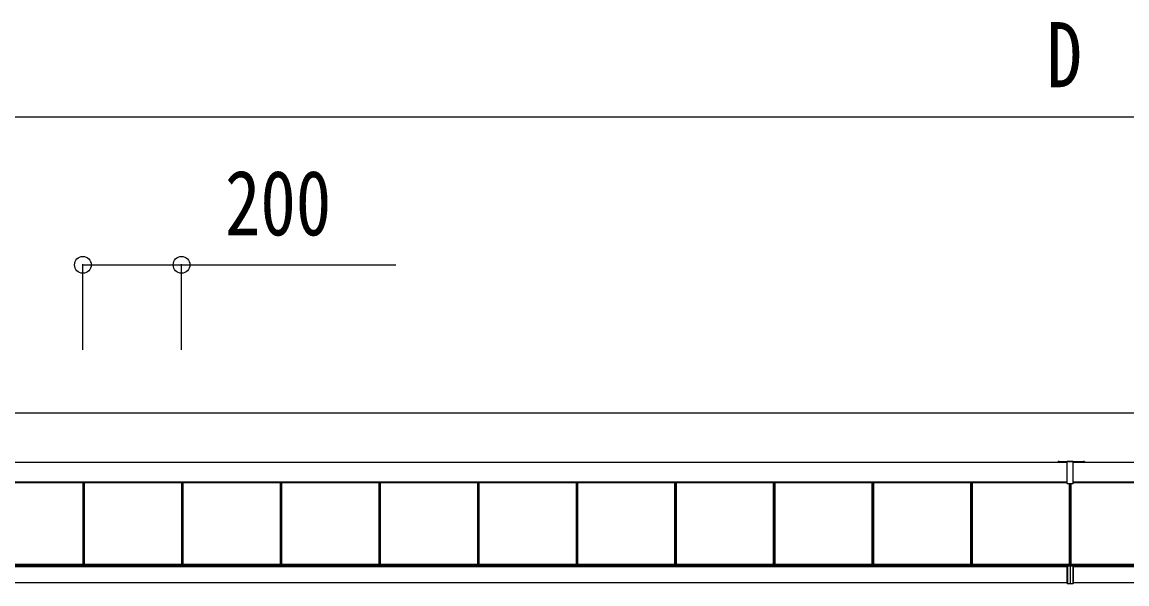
# Model space of a CAD drawing. Units: millimetres, scale not verified. Extents: x -16820 to 16820, y -11880 to 11880.
# Drawn here: x -11699 to -9459, y -2763 to -1625 of the extents above; entities that cross this region are included whole.
import ezdxf
from ezdxf.enums import TextEntityAlignment as Align

# ---------------------------------------------------------------- set-up
doc = ezdxf.new("R2010")
doc.units = ezdxf.units.MM
doc.header["$LTSCALE"] = 60
doc.layers.add('0-4_YKK_A1', color=4, linetype='Continuous')
doc.layers.add('0-5_YKK_D', color=6, linetype='Continuous')
doc.styles.add('ＭＳ ゴシック', font='')
doc.styles.get('ＭＳ ゴシック').set_extended_font_data('MS Gothic')

msp = doc.modelspace()

# ---------------------------------------------------------------- linework, layer by layer
at = {"layer": '0-4_YKK_A1'}
for p, q in [((-9579.86, -2517.23), (-13572.36, -2517.23)), ((-9598.16, -2517.18), (-9598.16, -2515.18)), ((-9598.16, -2517.18), (-9598.16, -2517.23)), ((-9596.16, -2515.11), (-9579.86, -2515.11)), ((-9596.16, -2515.11), (-9596.16, -2517.11)), ((-9579.86, -2517.11), (-9596.16, -2517.11)), ((-9567.86, -2514.87), (-9579.86, -2514.87)), ((-9579.86, -2514.87), (-9579.86, -2515.83)), ((-9579.86, -2559.3), (-9579.86, -2515.83)), ((-9567.86, -2515.83), (-9579.86, -2515.83)), ((-9567.86, -2515.83), (-9567.86, -2514.87)), ((-9567.86, -2515.11), (-9547.16, -2515.11)), ((-9567.86, -2559.3), (-9567.86, -2515.83)), ((-9547.16, -2517.11), (-9567.86, -2517.11)), ((-5575.36, -2517.23), (-9567.86, -2517.23)), ((-9547.16, -2517.11), (-9547.16, -2515.11)), ((-9545.16, -2515.18), (-9545.16, -2517.18)), ((-9545.16, -2517.18), (-9545.16, -2517.23)), ((-9579.86, -2556.89), (-13572.36, -2556.89)), ((-9579.86, -2557.41), (-13572.36, -2557.41)), ((-13572.36, -2557.55), (-9579.86, -2557.55)), ((-9579.86, -2557.55), (-13572.36, -2557.55)), ((-11575.36, -2723.63), (-11575.36, -2557.55)), ((-11572.76, -2723.63), (-11572.76, -2557.55)), ((-11572.36, -2723.63), (-11572.36, -2557.55)), ((-11375.36, -2723.63), (-11375.36, -2557.55)), ((-11372.76, -2723.63), (-11372.76, -2557.55)), ((-11372.36, -2723.63), (-11372.36, -2557.55)), ((-11175.36, -2723.63), (-11175.36, -2557.55)), ((-11172.76, -2723.63), (-11172.76, -2557.55)), ((-11172.36, -2723.63), (-11172.36, -2557.55)), ((-10975.36, -2723.63), (-10975.36, -2557.55)), ((-10972.76, -2723.63), (-10972.76, -2557.55)), ((-10972.36, -2723.63), (-10972.36, -2557.55)), ((-10775.36, -2723.63), (-10775.36, -2557.55)), ((-10772.76, -2723.63), (-10772.76, -2557.55)), ((-10772.36, -2723.63), (-10772.36, -2557.55)), ((-10575.36, -2723.63), (-10575.36, -2557.55)), ((-10572.76, -2723.63), (-10572.76, -2557.55)), ((-10572.36, -2723.63), (-10572.36, -2557.55)), ((-10375.36, -2723.63), (-10375.36, -2557.55)), ((-10372.76, -2723.63), (-10372.76, -2557.55)), ((-10372.36, -2723.63), (-10372.36, -2557.55)), ((-10175.36, -2723.63), (-10175.36, -2557.55)), ((-10172.76, -2723.63), (-10172.76, -2557.55)), ((-10172.36, -2723.63), (-10172.36, -2557.55)), ((-9975.36, -2723.63), (-9975.36, -2557.55)), ((-9972.76, -2723.63), (-9972.76, -2557.55)), ((-9972.36, -2723.63), (-9972.36, -2557.55)), ((-9775.36, -2723.63), (-9775.36, -2557.55)), ((-9772.76, -2723.63), (-9772.76, -2557.55)), ((-9772.36, -2723.63), (-9772.36, -2557.55)), ((-9579.86, -2559.3), (-9579.86, -2559.82)), ((-9579.86, -2559.82), (-9579.86, -2560.08)), ((-9567.86, -2560.08), (-9579.86, -2560.08)), ((-9575.36, -2724.14), (-9575.36, -2560.08)), ((-9572.76, -2724.14), (-9572.76, -2560.08)), ((-9572.36, -2724.14), (-9572.36, -2560.08)), ((-5575.36, -2557.05), (-9567.86, -2557.05)), ((-9567.86, -2557.35), (-5575.36, -2557.35)), ((-5575.36, -2557.35), (-9567.86, -2557.35)), ((-9567.86, -2559.82), (-9567.86, -2559.3)), ((-9567.86, -2560.08), (-9567.86, -2559.82)), ((-9576.36, -2723.63), (-13423.86, -2723.63)), ((-13423.86, -2725.64), (-9577.86, -2725.64)), ((-9579.86, -2728.5), (-13423.86, -2728.5)), ((-9579.86, -2762.2), (-9579.86, -2725.99)), ((-9579.58, -2726.29), (-9579.58, -2762.2)), ((-9573.86, -2726.29), (-9579.58, -2726.29)), ((-9577.86, -2725.99), (-9577.86, -2725.69)), ((-9577.86, -2725.69), (-9569.86, -2725.69)), ((-9576.36, -2723.63), (-9576.36, -2723.92)), ((-9576.36, -2723.92), (-9576.36, -2724.14)), ((-9573.86, -2726.29), (-9573.86, -2725.99)), ((-9573.86, -2726.29), (-9573.86, -2762.55)), ((-9568.15, -2726.29), (-9573.86, -2726.29)), ((-5723.86, -2723.63), (-9571.36, -2723.63)), ((-9571.36, -2723.63), (-9571.36, -2723.92)), ((-9571.36, -2723.92), (-9571.36, -2724.14)), ((-9569.86, -2724.14), (-9569.86, -2725.69)), ((-9569.86, -2725.64), (-5723.86, -2725.64)), ((-9569.86, -2725.69), (-9569.86, -2725.99)), ((-9568.15, -2762.2), (-9568.15, -2726.29)), ((-9567.86, -2725.99), (-9567.86, -2762.2)), ((-5723.86, -2728.5), (-9567.86, -2728.5)), ((-13423.01, -2759.99), (-9579.86, -2759.99)), ((-9579.58, -2762.2), (-9579.86, -2762.2)), ((-9573.86, -2762.85), (-9579.58, -2762.5)), ((-9568.15, -2762.5), (-9573.86, -2762.85)), ((-9573.86, -2762.85), (-9573.86, -2762.55)), ((-9568.15, -2762.2), (-9567.86, -2762.2)), ((-9567.86, -2759.99), (-5724.71, -2759.99))]:
    msp.add_line(p, q, dxfattribs=at)
for points in [[(-12480.96, -2416.49), (-6680.96, -2416.49), (-5728.86, -2416.49)], [(-9579.86, -2725.99), (-9579.86, -2725.99), (-9573.86, -2725.99)], [(-9569.86, -2724.14), (-9577.86, -2724.14), (-9577.86, -2725.69)], [(-9573.86, -2725.99), (-9567.86, -2725.99), (-9567.86, -2725.99)], [(-9579.58, -2762.2), (-9573.86, -2762.55), (-9568.15, -2762.2)]]:
    msp.add_lwpolyline(points, dxfattribs=at)
for centre, radius, start, end in [((-9596.66, -2529.49), 14.39, 88.01091, 95.98665), ((-9596.66, -2531.49), 14.39, 88.01091, 95.98665), ((-9546.66, -2529.49), 14.39, 84.01335, 91.98909), ((-9546.66, -2531.49), 14.39, 84.01335, 91.98909), ((-9579.56, -2762.2), 0.3, 180, 266.5), ((-9578.35, -2762.35), 1.24, 173.06854, 186.93146), ((-9569.38, -2762.35), 1.24, 353.06854, 6.93146), ((-9568.16, -2762.2), 0.3, 273.5, 0)]:
    msp.add_arc(centre, radius, start, end, dxfattribs=at)
for centre, major_axis, start_param, end_param in [((-9579.56, -2726.29), (0.3, -0.3), 3.1721359, 4.6818457), ((-9568.16, -2726.29), (0.3, 0.3), 4.7429322, 6.252642)]:
    msp.add_ellipse(centre, major_axis=major_axis, ratio=0.030553, start_param=start_param, end_param=end_param, dxfattribs=at)
at = {"layer": '0-5_YKK_D'}
for p, q in [((-13378.86, -1816.49), (-5768.86, -1816.49)), ((-11575.81, -2288.92), (-11575.81, -2115.49)), ((-11375.81, -2288.92), (-11375.81, -2115.49))]:
    msp.add_line(p, q, dxfattribs=at)
msp.add_lwpolyline([(-11575.81, -2116.49), (-11375.81, -2116.49), (-10941.41, -2116.49)], dxfattribs=at)
for centre in [(-11575.81, -2116.49), (-11375.81, -2116.49)]:
    msp.add_circle(centre, 17, dxfattribs=at)

# ---------------------------------------------------------------- texts
at = {"layer": '0-5_YKK_D', "style": 'ＭＳ ゴシック', "width": 0.8}
for s, p in [('D', (-9621.86, -1796.49)), ('200', (-11287.81, -2096.49))]:
    msp.add_text(s, height=132, dxfattribs=at).set_placement(p, align=Align.BOTTOM_LEFT)

doc.saveas('drawing.dxf')
